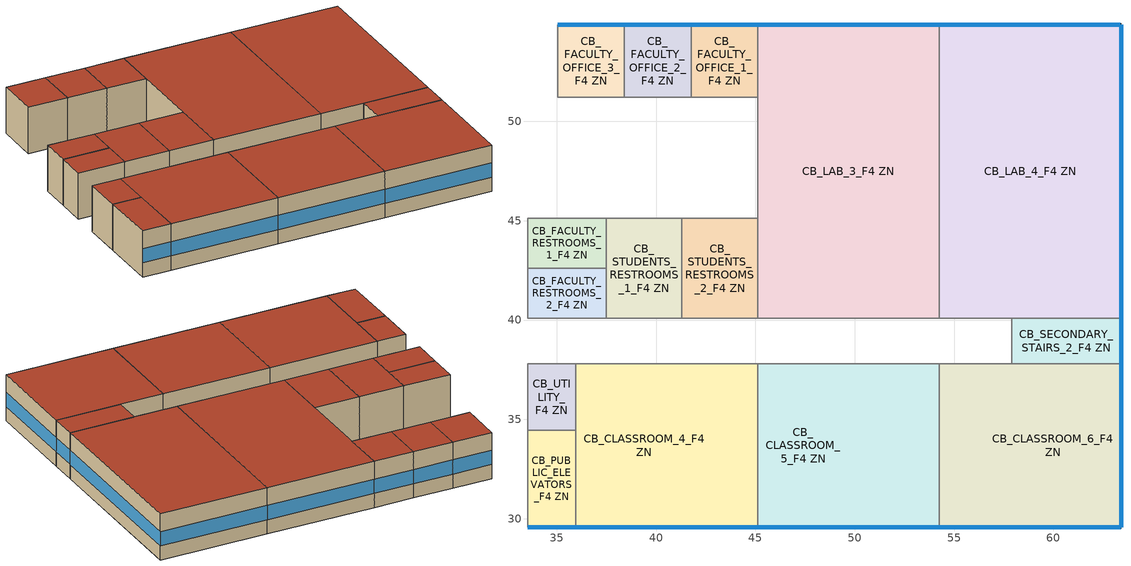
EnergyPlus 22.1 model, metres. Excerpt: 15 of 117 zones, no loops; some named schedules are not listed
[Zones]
CB_CLASSROOM_4_F4 ZN
 floor to CB_CLASSROOM_4_F3 ZN (Typical Interior Floor): 42.82,37.8 42.82,29.57 35.97,29.57 35.97,37.8 z11.89
 floor to CB_CLASSROOM_3_F3 ZN (Typical Interior Floor): 45.11,37.8 45.11,29.57 42.82,29.57 42.82,37.8 z11.89
 wall outside (Typical Insulated Steel Framed Exterior Wall R-20.41): 35.97,29.57 45.11,29.57 z11.89:15.85
 wall to CB_CORRIDOR_F4 ZN (Uninsulated Steel Stud Wall): 45.11,37.8 35.97,37.8 z11.89:15.85
 wall to CB_CLASSROOM_5_F4 ZN (Uninsulated Steel Stud Wall): 45.11,29.57 45.11,37.8 z11.89:15.85
 wall to CB_PUBLIC_ELEVATORS_F4 ZN (Uninsulated Steel Stud Wall): 35.97,34.44 35.97,29.57 z11.89:15.85
 wall to CB_UTILITY_F4 ZN (Uninsulated Steel Stud Wall): 35.97,37.8 35.97,34.44 z11.89:15.85
 window (U 0.34 SHGC 0.38 Simple Glazing): 35.98,29.57 45.09,29.57 z13.11:14.33
 roof outside (Typical IEAD Roof R-31.25): 45.11,29.57 45.11,37.8 35.97,37.8 35.97,29.57 z15.85
CB_CLASSROOM_5_F4 ZN
 floor to CB_CLASSROOM_3_F3 ZN (Typical Interior Floor): 49.68,37.8 49.68,29.57 45.11,29.57 45.11,37.8 z11.89
 floor to CB_CLASSROOM_2_F3 ZN (Typical Interior Floor): 54.25,37.8 54.25,29.57 49.68,29.57 49.68,37.8 z11.89
 wall outside (Typical Insulated Steel Framed Exterior Wall R-20.41): 45.11,29.57 54.25,29.57 z11.89:15.85
 wall to CB_CORRIDOR_F4 ZN (Uninsulated Steel Stud Wall): 54.25,37.8 45.11,37.8 z11.89:15.85
 wall to CB_CLASSROOM_6_F4 ZN (Uninsulated Steel Stud Wall): 54.25,29.57 54.25,37.8 z11.89:15.85
 window (U 0.34 SHGC 0.38 Simple Glazing): 45.12,29.57 54.25,29.57 z13.11:14.33
 roof outside (Typical IEAD Roof R-31.25): 54.25,29.57 54.25,37.8 45.11,37.8 45.11,29.57 z15.85
CB_CLASSROOM_6_F4 ZN
 floor to CB_CLASSROOM_2_F3 ZN (Typical Interior Floor): 56.54,37.8 56.54,29.57 54.25,29.57 54.25,37.8 z11.89
 floor to CB_CLASSROOM_1_F3 ZN (Typical Interior Floor): 63.4,37.8 63.4,29.57 56.54,29.57 56.54,37.8 z11.89
 wall outside (Typical Insulated Steel Framed Exterior Wall R-20.41): 54.25,29.57 63.4,29.57 63.4,37.8 z11.89:15.85
 wall to CB_CORRIDOR_F4 ZN (Uninsulated Steel Stud Wall): 57.91,37.8 54.25,37.8 z11.89:15.85
 wall to CB_SECONDARY_STAIRS_2_F4 ZN (Uninsulated Steel Stud Wall): 63.4,37.8 57.91,37.8 z11.89:15.85
 window (U 0.34 SHGC 0.38 Simple Glazing): 54.26,29.57 63.39,29.57 / 63.4,29.57 63.4,37.79 z13.11:14.33
 roof outside (Typical IEAD Roof R-31.25): 63.4,29.57 63.4,37.8 54.25,37.8 54.25,29.57 z15.85
CB_FACULTY_OFFICE_1_F4 ZN
 floor to CB_FACULTY_OFFICE_1_F3 ZN (Typical Interior Floor): 45.11,54.86 45.11,51.21 41.76,51.21 41.76,54.86 z11.89
 wall outside (Typical Insulated Steel Framed Exterior Wall R-20.41): 45.11,54.86 41.76,54.86 z11.89:15.85
 wall to CB_OFFICES_OPEN_F4 ZN (Uninsulated Steel Stud Wall): 41.76,51.21 45.11,51.21 z11.89:15.85
 wall to CB_FACULTY_OFFICE_2_F4 ZN (Uninsulated Steel Stud Wall): 41.76,54.86 41.76,51.21 z11.89:15.85
 wall to CB_LAB_3_F4 ZN (Uninsulated Steel Stud Wall): 45.11,51.21 45.11,54.86 z11.89:15.85
 window (U 0.34 SHGC 0.38 Simple Glazing): 45.09,54.86 41.76,54.86 z13.11:14.33
 roof outside (Typical IEAD Roof R-31.25): 45.11,51.21 45.11,54.86 41.76,54.86 41.76,51.21 z15.85
CB_FACULTY_OFFICE_2_F4 ZN
 floor to CB_FACULTY_OFFICE_2_F3 ZN (Typical Interior Floor): 41.76,54.86 41.76,51.21 38.4,51.21 38.4,54.86 z11.89
 wall outside (Typical Insulated Steel Framed Exterior Wall R-20.41): 41.76,54.86 38.4,54.86 z11.89:15.85
 wall to CB_OFFICES_OPEN_F4 ZN (Uninsulated Steel Stud Wall): 38.4,51.21 41.76,51.21 z11.89:15.85
 wall to CB_FACULTY_OFFICE_3_F4 ZN (Uninsulated Steel Stud Wall): 38.4,54.86 38.4,51.21 z11.89:15.85
 window (U 0.34 SHGC 0.38 Simple Glazing): 41.76,54.86 38.41,54.86 z13.11:14.33
 roof outside (Typical IEAD Roof R-31.25): 41.76,51.21 41.76,54.86 38.4,54.86 38.4,51.21 z15.85
CB_FACULTY_OFFICE_3_F4 ZN
 floor to CB_FACULTY_OFFICE_3_F3 ZN (Typical Interior Floor): 38.4,54.86 38.4,51.21 35.05,51.21 35.05,54.86 z11.89
 wall outside (Typical Insulated Steel Framed Exterior Wall R-20.41): 38.4,54.86 35.05,54.86 z11.89:15.85
 wall to CB_OFFICES_OPEN_F4 ZN (Uninsulated Steel Stud Wall): 35.05,51.21 38.4,51.21 z11.89:15.85
 wall to CB_FACULTY_OFFICE_4_F4 ZN (Uninsulated Steel Stud Wall): 35.05,54.86 35.05,51.21 z11.89:15.85
 window (U 0.34 SHGC 0.38 Simple Glazing): 38.4,54.86 35.05,54.86 z13.11:14.33
 roof outside (Typical IEAD Roof R-31.25): 38.4,51.21 38.4,54.86 35.05,54.86 35.05,51.21 z15.85
CB_FACULTY_RESTROOMS_1_F4 ZN
 floor to CB_FACULTY_RESTROOMS_2_F3 ZN (Typical Interior Floor): 37.49,45.11 37.49,42.6 33.53,42.6 33.53,45.11 z11.89
 wall to CB_STUDENTS_RESTROOMS_1_F4 ZN (Uninsulated Steel Stud Wall): 37.49,42.6 37.49,45.11 z11.89:15.85
 wall to CB_FACULTY_RESTROOMS_2_F4 ZN (Uninsulated Steel Stud Wall): 33.53,42.6 37.49,42.6 z11.89:15.85
 wall to CB_OFFICES_OPEN_F4 ZN (Uninsulated Steel Stud Wall): 37.49,45.11 33.53,45.11 33.53,42.6 z11.89:15.85
 roof outside (Typical IEAD Roof R-31.25): 37.49,42.6 37.49,45.11 33.53,45.11 33.53,42.6 z15.85
CB_FACULTY_RESTROOMS_2_F4 ZN
 floor to CB_FACULTY_RESTROOMS_1_F3 ZN (Typical Interior Floor): 37.49,42.6 37.49,40.08 33.53,40.08 33.53,42.6 z11.89
 wall to CB_OFFICES_OPEN_F4 ZN (Uninsulated Steel Stud Wall): 33.53,42.6 33.53,40.08 z11.89:15.85
 wall to CB_STUDENTS_RESTROOMS_1_F4 ZN (Uninsulated Steel Stud Wall): 37.49,40.08 37.49,42.6 z11.89:15.85
 wall to CB_CORRIDOR_F4 ZN (Uninsulated Steel Stud Wall): 33.53,40.08 37.49,40.08 z11.89:15.85
 roof outside (Typical IEAD Roof R-31.25): 37.49,40.08 37.49,42.6 33.53,42.6 33.53,40.08 z15.85
CB_LAB_3_F4 ZN
 floor to CB_STUDIO_1_F3 ZN (Typical Interior Floor): 54.25,54.86 54.25,40.08 45.11,40.08 45.11,54.86 z11.89
 wall outside (Typical Insulated Steel Framed Exterior Wall R-20.41): 54.25,54.86 45.11,54.86 z11.89:15.85
 wall to CB_LAB_4_F4 ZN (Uninsulated Steel Stud Wall): 54.25,40.08 54.25,54.86 z11.89:15.85
 wall to CB_CORRIDOR_F4 ZN (Uninsulated Steel Stud Wall): 45.11,40.08 54.25,40.08 z11.89:15.85
 wall to CB_STUDENTS_RESTROOMS_2_F4 ZN (Uninsulated Steel Stud Wall): 45.11,45.11 45.11,40.08 z11.89:15.85
 wall to CB_OFFICES_OPEN_F4 ZN (Uninsulated Steel Stud Wall): 45.11,51.21 45.11,45.11 z11.89:15.85
 window (U 0.34 SHGC 0.38 Simple Glazing): 54.24,54.86 45.12,54.86 z13.11:14.33
 roof outside (Typical IEAD Roof R-31.25): 54.25,40.08 54.25,54.86 45.11,54.86 45.11,40.08 z15.85
CB_LAB_4_F4 ZN
 floor to CB_STUDIO_1_F3 ZN (Typical Interior Floor): 63.4,54.86 63.4,40.08 54.25,40.08 54.25,54.86 z11.89
 wall outside (Typical Insulated Steel Framed Exterior Wall R-20.41): 63.4,40.08 63.4,54.86 54.25,54.86 z11.89:15.85
 wall to CB_SECONDARY_STAIRS_2_F4 ZN (Uninsulated Steel Stud Wall): 57.91,40.08 63.4,40.08 z11.89:15.85
 wall to CB_CORRIDOR_F4 ZN (Uninsulated Steel Stud Wall): 54.25,40.08 57.91,40.08 z11.89:15.85
 window (U 0.34 SHGC 0.38 Simple Glazing): 63.36,54.86 54.27,54.86 / 63.4,40.08 63.4,54.86 z13.11:14.33
 roof outside (Typical IEAD Roof R-31.25): 63.4,40.08 63.4,54.86 54.25,54.86 54.25,40.08 z15.85
CB_PUBLIC_ELEVATORS_F4 ZN
 floor to CB_PUBLIC_ELEVATORS_F3 ZN (Typical Interior Floor): 35.97,34.44 35.97,29.57 33.53,29.57 33.53,34.44 z11.89
 wall outside (Typical Insulated Steel Framed Exterior Wall R-20.41): 33.53,29.57 35.97,29.57 z11.89:15.85
 wall to CB_CORRIDOR_F4 ZN (Uninsulated Steel Stud Wall): 33.53,34.44 33.53,29.57 z11.89:15.85
 wall to CB_UTILITY_F4 ZN (Uninsulated Steel Stud Wall): 35.97,34.44 33.53,34.44 z11.89:15.85
 window (U 0.34 SHGC 0.38 Simple Glazing): 33.54,29.57 35.95,29.57 z13.11:14.33
 roof outside (Typical IEAD Roof R-31.25): 35.97,29.57 35.97,34.44 33.53,34.44 33.53,29.57 z15.85
CB_SECONDARY_STAIRS_2_F4 ZN
 floor to CB_SECONDARY_STAIRS_2_F3 ZN (Typical Interior Floor): 63.4,40.08 63.4,37.8 57.91,37.8 57.91,40.08 z11.89
 wall outside (Typical Insulated Steel Framed Exterior Wall R-20.41): 63.4,37.8 63.4,40.08 z11.89:15.85
 wall to CB_CORRIDOR_F4 ZN (Uninsulated Steel Stud Wall): 57.91,40.08 57.91,37.8 z11.89:15.85
 window (U 0.34 SHGC 0.38 Simple Glazing): 63.4,37.8 63.4,40.08 z13.11:14.33
 roof outside (Typical IEAD Roof R-31.25): 63.4,37.8 63.4,40.08 57.91,40.08 57.91,37.8 z15.85
CB_STUDENTS_RESTROOMS_1_F4 ZN
 floor to CB_STUDENTS_RESTROOMS_1_F3 ZN (Typical Interior Floor): 41.3,45.11 41.3,40.08 37.49,40.08 37.49,45.11 z11.89
 wall to CB_OFFICES_OPEN_F4 ZN (Uninsulated Steel Stud Wall): 41.3,45.11 37.49,45.11 z11.89:15.85
 wall to CB_STUDENTS_RESTROOMS_2_F4 ZN (Uninsulated Steel Stud Wall): 41.3,40.08 41.3,45.11 z11.89:15.85
 wall to CB_CORRIDOR_F4 ZN (Uninsulated Steel Stud Wall): 37.49,40.08 41.3,40.08 z11.89:15.85
 roof outside (Typical IEAD Roof R-31.25): 41.3,40.08 41.3,45.11 37.49,45.11 37.49,40.08 z15.85
CB_STUDENTS_RESTROOMS_2_F4 ZN
 floor to CB_STUDENTS_RESTROOMS_2_F3 ZN (Typical Interior Floor): 45.11,45.11 45.11,40.08 41.3,40.08 41.3,45.11 z11.89
 wall to CB_CORRIDOR_F4 ZN (Uninsulated Steel Stud Wall): 41.3,40.08 45.11,40.08 z11.89:15.85
 wall to CB_OFFICES_OPEN_F4 ZN (Uninsulated Steel Stud Wall): 45.11,45.11 41.3,45.11 z11.89:15.85
 roof outside (Typical IEAD Roof R-31.25): 45.11,40.08 45.11,45.11 41.3,45.11 41.3,40.08 z15.85
CB_UTILITY_F4 ZN
 floor to CB_UTILITY_F3 ZN (Typical Interior Floor): 35.97,37.8 35.97,34.44 33.53,34.44 33.53,37.8 z11.89
 wall to CB_CORRIDOR_F4 ZN (Uninsulated Steel Stud Wall): 35.97,37.8 33.53,37.8 33.53,34.44 z11.89:15.85
 roof outside (Typical IEAD Roof R-31.25): 35.97,34.44 35.97,37.8 33.53,37.8 33.53,34.44 z15.85
[Building]
-College-ASHRAE 169-2013-6A created: 2026-04-15 07:32:37 -0400: Loads Convergence Tolerance Value {W}=0.04; Temperature Convergence Tolerance Value {deltaC}=0.2; Solar Distribution=FullInteriorAndExterior; Maximum Number of Warmup Days=25; Minimum Number of Warmup Days=6
[Site:Location]
Rochester International Arpt_MN_USA: Latitude {deg}=43.9; Longitude {deg}=-92.5; Time Zone {hr}=-6; Elevation {m}=398
[Site:GroundTemperature:Deep]
5.5, 1.7, -0.6, -1.3, 0.1, 3.2, 7.1, 10.9, 13.4, 14, 12.6, 9.5
[Site:GroundTemperature:FCfactorMethod]
January Ground Temperature {C}=7.4; February Ground Temperature {C}=-0; March Ground Temperature {C}=-7.6; April Ground Temperature {C}=-12.6; May Ground Temperature {C}=-7.7; June Ground Temperature {C}=0.3; July Ground Temperature {C}=7; August Ground Temperature {C}=14.2; September Ground Temperature {C}=19.2; October Ground Temperature {C}=20.9; November Ground Temperature {C}=20; December Ground Temperature {C}=15.4
[Site:GroundTemperature:Shallow]
-2.2, -7.4, -8.8, -7.6, -0.6, 7.3, 14.6, 20, 21.5, 19, 13, 5.4
[Site:WaterMainsTemperature]
Calculation Method=Correlation; Annual Average Outdoor Air Temperature {C}=6.375; Maximum Difference In Monthly Average Outdoor Air Temperatures {deltaC}=33.5
[SizingPeriod:DesignDay] Day of Month=21; Dry-Bulb Temperature Range Modifier Type=DefaultMultipliers; Humidity Condition Type=Wetbulb; Barometric Pressure {Pa}=96634; Rain Indicator=No; Snow Indicator=No; Daylight Saving Time Indicator=No; Begin Environment Reset Mode=FullResetAtBeginEnvironment
Name | Month | Day Type | Maximum Dry-Bulb Temperature {C} | Daily Dry-Bulb Temperature Range {deltaC} | Wetbulb or DewPoint at Maximum Dry-Bulb {C} | Wind Speed {m/s} | Wind Direction {deg} | Solar Model Indicator | ASHRAE Clear Sky Optical Depth for Beam Irradiance (taub) | ASHRAE Clear Sky Optical Depth for Diffuse Irradiance (taud) | Sky Clearness
Rochester International Arpt Ann Clg .4% Condns DB=>MWB | 7 | SummerDesignDay | 31.2 | 10.6 | 23.1 | 6.7 | 200 | ASHRAETau | 0.404 | 2.226
Rochester International Arpt Ann Clg .4% Condns WB=>MDB | 7 | SummerDesignDay | 29.2 | 10.6 | 24.9 | 6.7 | 200 | ASHRAETau | 0.404 | 2.226
Rochester International Arpt Ann Htg 99.6% Condns DB | 1 | WinterDesignDay | -26.2 | 0 | -26.2 | 5.7 | 310 | ASHRAEClearSky |  |  | 0
[Material] Thermal Absorptance=0.9; Solar Absorptance=0.7; Visible Absorptance=0.7
Name | Roughness | Thickness {m} | Conductivity {W/m-K} | Density {kg/m3} | Specific Heat {J/kg-K}
100mm Normalweight concrete floor | MediumSmooth | 0.1016 | 2.31 | 2322 | 832
25mm Stucco | Smooth | 0.0254 | 0.72 | 1856 | 840
5/8 in. Gypsum Board | MediumSmooth | 0.0159 | 0.16 | 800 | 1090
Metal Roof Surface | Smooth | 0.0008 | 45.28 | 7824 | 500
Roof Membrane | VeryRough | 0.0095 | 0.16 | 1121.29 | 1460
Std Wood 6inch | MediumSmooth | 0.15 | 0.12 | 540 | 1210
[Material:NoMass] Thermal Absorptance=0.9
Name | Roughness | Thermal Resistance {m2-K/W} | Solar Absorptance | Visible Absorptance
CP02 CARPET PAD | VeryRough | 0.21648 | 0.7 | 0.8
Metal Framed Wall - 24inOC - 2x4 - R0 ins. | Smooth | 0.115881 | 0 | 0
Typical Insulation R-18.23 | Smooth | 3.21036 | 0.7 | 0.7
Typical Insulation R-30.13 | Smooth | 5.30668 | 0.7 | 0.7
[WindowMaterial:SimpleGlazingSystem]
U 0.34 SHGC 0.38 Simple Glazing: U-Factor {W/m2-K}=1.93061; Solar Heat Gain Coefficient=0.38; Visible Transmittance=0.81
[Construction]
InteriorFurnishings: Std Wood 6inch
Typical IEAD Roof R-31.25: Roof Membrane, Typical Insulation R-30.13, Metal Roof Surface
Typical Insulated Steel Framed Exterior Wall R-20.41: 25mm Stucco, 5/8 in. Gypsum Board, Typical Insulation R-18.23, 5/8 in. Gypsum Board
Typical Interior Floor: 100mm Normalweight concrete floor, CP02 CARPET PAD
U 0.34 SHGC 0.38 Simple Glazing: U 0.34 SHGC 0.38 Simple Glazing
Uninsulated Steel Stud Wall: Metal Framed Wall - 24inOC - 2x4 - R0 ins.
[Zone] Multiplier=1; Part of Total Floor Area=Yes
CB_CLASSROOM_4_F4 ZN; CB_CLASSROOM_5_F4 ZN; CB_CLASSROOM_6_F4 ZN; CB_FACULTY_OFFICE_1_F4 ZN; CB_FACULTY_OFFICE_2_F4 ZN; CB_FACULTY_OFFICE_3_F4 ZN; CB_FACULTY_RESTROOMS_1_F4 ZN; CB_FACULTY_RESTROOMS_2_F4 ZN; CB_LAB_3_F4 ZN; CB_LAB_4_F4 ZN; CB_PUBLIC_ELEVATORS_F4 ZN; CB_SECONDARY_STAIRS_2_F4 ZN; CB_STUDENTS_RESTROOMS_1_F4 ZN; CB_STUDENTS_RESTROOMS_2_F4 ZN; CB_UTILITY_F4 ZN
[Space]
Name | Zone | Space Type
CB_CLASSROOM_4_F4 | CB_CLASSROOM_4_F4 ZN | College - Classroom
CB_CLASSROOM_5_F4 | CB_CLASSROOM_5_F4 ZN | College - Classroom
CB_CLASSROOM_6_F4 | CB_CLASSROOM_6_F4 ZN | College - Classroom
CB_FACULTY_OFFICE_1_F4 | CB_FACULTY_OFFICE_1_F4 ZN | College - Office
CB_FACULTY_OFFICE_2_F4 | CB_FACULTY_OFFICE_2_F4 ZN | College - Office
CB_FACULTY_OFFICE_3_F4 | CB_FACULTY_OFFICE_3_F4 ZN | College - Office
CB_FACULTY_RESTROOMS_1_F4 | CB_FACULTY_RESTROOMS_1_F4 ZN | College - Restroom
CB_FACULTY_RESTROOMS_2_F4 | CB_FACULTY_RESTROOMS_2_F4 ZN | College - Restroom
CB_LAB_3_F4 | CB_LAB_3_F4 ZN | College - Laboratory
CB_LAB_4_F4 | CB_LAB_4_F4 ZN | College - Laboratory
CB_PUBLIC_ELEVATORS_F4 | CB_PUBLIC_ELEVATORS_F4 ZN | College - Elevator Shaft
CB_SECONDARY_STAIRS_2_F4 | CB_SECONDARY_STAIRS_2_F4 ZN | College - Stairs
CB_STUDENTS_RESTROOMS_1_F4 | CB_STUDENTS_RESTROOMS_1_F4 ZN | College - Restroom
CB_STUDENTS_RESTROOMS_2_F4 | CB_STUDENTS_RESTROOMS_2_F4 ZN | College - Restroom
CB_UTILITY_F4 | CB_UTILITY_F4 ZN | College - Utility
[SpaceList]
College - Classroom: CB_CLASSROOM_5_F2, CB_CLASSROOM_1_F2, CB_CLASSROOM_7_F3, CB_CLASSROOM_1_F4, CB_CLASSROOM_2_F4, CB_LECTURE_ROOM_2_F1, CB_CLASSROOM_3_F4, CB_CLASSROOM_4_F4, CB_CLASSROOM_5_F4, CB_CLASSROOM_6_F4, CB_CLASSROOM_4_F3, CB_CLASSROOM_6_F2, CB_CLASSROOM_4_F2, CB_CLASSROOM_3_F2, CB_CLASSROOM_2_F2, CB_CLASSROOM_6_F3, CB_CLASSROOM_8_F3, CB_CLASSROOM_3_F3, CB_CLASSROOM_7_F2, CB_CLASSROOM_8_F2, CB_CLASSROOM_1_F3, CB_CLASSROOM_2_F3, CB_CLASSROOM_5_F3
College - Office: CB_OFFICES_ENCLOSED_7_F1, CB_OFFICES_ENCLOSED_6_F1, CB_OFFICES_ENCLOSED_3_F1, CB_OFFICES_ENCLOSED_2_F1, CB_OFFICES_ENCLOSED_4_F1, CB_OFFICES_OPEN_F1, CB_OFFICES_OPEN_F4, CB_FACULTY_OFFICE_1_F3, CB_FACULTY_OFFICE_8_F2, CB_FACULTY_OFFICE_7_F4, CB_FACULTY_OFFICE_5_F4, CB_FACULTY_OFFICE_4_F4, CB_FACULTY_OFFICE_3_F4, CB_FACULTY_OFFICE_1_F4, CB_FACULTY_OFFICE_6_F3, CB_OFFICES_ENCLOSED_8_F1, CB_FACULTY_OFFICE_7_F2, CB_OFFICES_OPEN_F2, CB_FACULTY_OFFICE_5_F2, CB_OFFICES_OPEN_F3, CB_FACULTY_OFFICE_3_F2, CB_FACULTY_OFFICE_8_F4, CB_FACULTY_OFFICE_6_F2, CB_OFFICES_ENCLOSED_1_F1, CB_FACULTY_OFFICE_7_F3, CB_FACULTY_OFFICE_5_F3, CB_FACULTY_OFFICE_3_F3, CB_FACULTY_OFFICE_2_F2, CB_FACULTY_OFFICE_6_F4, CB_FACULTY_OFFICE_2_F4, CB_FACULTY_OFFICE_4_F3, CB_FACULTY_OFFICE_1_F2, CB_FACULTY_OFFICE_2_F3, CB_FACULTY_OFFICE_8_F3, CB_FACULTY_OFFICE_4_F2, CB_OFFICES_ENCLOSED_5_F1
College - Restroom: CB_STAFF_RESTROOMS_2_F1, CB_STUDENTS_RESTROOMS_2_F1, CB_STAFF_RESTROOMS_1_F1, CB_STUDENTS_RESTROOMS_1_F4, CB_STUDENTS_RESTROOMS_2_F4, CB_FACULTY_RESTROOMS_1_F4, CB_FACULTY_RESTROOMS_2_F4, CB_FACULTY_RESTROOMS_2_F2, CB_STUDENTS_RESTROOMS_1_F2, CB_STUDENTS_RESTROOMS_2_F2, CB_STUDENTS_RESTROOMS_2_F3, CB_STUDENTS_RESTROOMS_1_F1, CB_FACULTY_RESTROOMS_1_F2, CB_FACULTY_RESTROOMS_1_F3, CB_FACULTY_RESTROOMS_2_F3, CB_STUDENTS_RESTROOMS_1_F3
College - Laboratory: CB_LAB_1_F4, CB_LAB_3_F4, CB_LAB_2_F4, CB_LAB_4_F4
College - Stairs: CB_SECONDARY_STAIRS_2_F1, CB_SECONDARY_STAIRS_1_F4, CB_SECONDARY_STAIRS_2_F4, CB_MAIN_STAIRS_F3, CB_SECONDARY_STAIRS_1_F1, CB_SECONDARY_STAIRS_2_F3, CB_SECONDARY_STAIRS_2_F2, CB_SECONDARY_STAIRS_1_F2, CB_MAIN_STAIRS_F1, CB_SECONDARY_STAIRS_1_F3, CB_MAIN_STAIRS_F4, CB_MAIN_STAIRS_F2
College - Elevator Shaft: CB_PUBLIC_ELEVATORS_F2, CB_PUBLIC_ELEVATORS_F1, CB_PUBLIC_ELEVATORS_F4, CB_PUBLIC_ELEVATORS_F3
College - Utility: CB_UTILITY_F4, CB_UTILITY_F2, CB_UTILITY_F3, CB_UTILITY_F1
[Lights] Schedule=College BLDG_LIGHT_SCH; Design Level Calculation Method=Watts/Area; Fraction Replaceable=0
Name | Zone or ZoneList or Space or SpaceList | Watts per Floor Area {W/m2}
College - Classroom Lights | College - Classroom | 7.64238
College - Office Lights | College - Office | 7.96529
College - Restroom Lights | College - Restroom | 6.78126
College - Laboratory Lights | College - Laboratory | 14.316
College - Stairs Lights | College - Stairs | 5.27432
College - Utility Lights | College - Utility | 4.62848
[People] Number of People Calculation Method=People/Area; Fraction Radiant=0.3; Activity Level Schedule=College ACTIVITY_SCH; Work Efficiency Schedule=Work Efficiency Schedule; Clothing Insulation Schedule=Clothing Schedule; Air Velocity Schedule=Air Velocity Schedule
Name | Zone or ZoneList or Space or SpaceList | Number of People Schedule | People per Floor Area {person/m2}
College - Classroom People | College - Classroom | College BLDG_Class_OCC_SCH | 0.699654
College - Office People | College - Office | College BLDG_OCC_SCH_Offices | 0.0538196
College - Laboratory People | College - Laboratory | College BLDG_Lab_OCC_SCH | 0.269098
[ElectricEquipment] Schedule=College BLDG_EQUIP_SCH_Base; Design Level Calculation Method=Watts/Area; Fraction Latent=0; Fraction Radiant=0.5; Fraction Lost=0
Name | Zone or ZoneList or Space or SpaceList | Watts per Floor Area {W/m2}
College - Classroom Elec Equip | College - Classroom | 9.99967
College - Office Elec Equip | College - Office | 10.7639
College - Restroom Elec Equip | College - Restroom | 3.98265
College - Laboratory Elec Equip | College - Laboratory | 43.0556
College - Utility Elec Equip | College - Utility | 3.98265
[InternalMass] Construction=InteriorFurnishings
Name | Zone or ZoneList | Space or SpaceList | Surface Area {m2}
CB_CLASSROOM_4_F4 Mass | CB_CLASSROOM_4_F4 ZN | CB_CLASSROOM_4_F4 | 150.503
CB_CLASSROOM_5_F4 Mass | CB_CLASSROOM_5_F4 ZN | CB_CLASSROOM_5_F4 | 150.503
CB_CLASSROOM_6_F4 Mass | CB_CLASSROOM_6_F4 ZN | CB_CLASSROOM_6_F4 | 150.503
CB_FACULTY_OFFICE_1_F4 Mass | CB_FACULTY_OFFICE_1_F4 ZN | CB_FACULTY_OFFICE_1_F4 | 24.5264
CB_FACULTY_OFFICE_2_F4 Mass | CB_FACULTY_OFFICE_2_F4 ZN | CB_FACULTY_OFFICE_2_F4 | 24.5264
CB_FACULTY_OFFICE_3_F4 Mass | CB_FACULTY_OFFICE_3_F4 ZN | CB_FACULTY_OFFICE_3_F4 | 24.5264
CB_FACULTY_RESTROOMS_1_F4 Mass | CB_FACULTY_RESTROOMS_1_F4 ZN | CB_FACULTY_RESTROOMS_1_F4 | 19.9277
CB_FACULTY_RESTROOMS_2_F4 Mass | CB_FACULTY_RESTROOMS_2_F4 ZN | CB_FACULTY_RESTROOMS_2_F4 | 19.9277
CB_LAB_3_F4 Mass | CB_LAB_3_F4 ZN | CB_LAB_3_F4 | 270.348
CB_LAB_4_F4 Mass | CB_LAB_4_F4 ZN | CB_LAB_4_F4 | 270.348
CB_SECONDARY_STAIRS_2_F4 Mass | CB_SECONDARY_STAIRS_2_F4 ZN | CB_SECONDARY_STAIRS_2_F4 | 25.0838
CB_STUDENTS_RESTROOMS_1_F4 Mass | CB_STUDENTS_RESTROOMS_1_F4 ZN | CB_STUDENTS_RESTROOMS_1_F4 | 38.3225
CB_STUDENTS_RESTROOMS_2_F4 Mass | CB_STUDENTS_RESTROOMS_2_F4 ZN | CB_STUDENTS_RESTROOMS_2_F4 | 38.3225
CB_UTILITY_F4 Mass | CB_UTILITY_F4 ZN | CB_UTILITY_F4 | 16.3509
[ZoneInfiltration:DesignFlowRate] Design Flow Rate Calculation Method=Flow/ExteriorArea; Flow Rate per Exterior Surface Area {m3/s-m2}=0.000570329; Velocity Term Coefficient=0
Name | Zone or ZoneList or Space or SpaceList | Schedule | Constant Term Coefficient | Temperature Term Coefficient | Velocity Squared Term Coefficient
CB_CLASSROOM_4_F4 HVAC Off Infiltration | CB_CLASSROOM_4_F4 ZN | Infiltration HVAC Off Schedule | 0 | 0.0125 | 0.0779
CB_CLASSROOM_4_F4 HVAC On Infiltration | CB_CLASSROOM_4_F4 ZN | Infiltration HVAC On Schedule | 0.0798 | 0.0061 | 0.059
CB_CLASSROOM_5_F4 HVAC Off Infiltration | CB_CLASSROOM_5_F4 ZN | Infiltration HVAC Off Schedule | 0 | 0.0125 | 0.0779
CB_CLASSROOM_5_F4 HVAC On Infiltration | CB_CLASSROOM_5_F4 ZN | Infiltration HVAC On Schedule | 0.0798 | 0.0061 | 0.059
CB_CLASSROOM_6_F4 HVAC Off Infiltration | CB_CLASSROOM_6_F4 ZN | Infiltration HVAC Off Schedule | 0 | 0.0125 | 0.0779
CB_CLASSROOM_6_F4 HVAC On Infiltration | CB_CLASSROOM_6_F4 ZN | Infiltration HVAC On Schedule | 0.0798 | 0.0061 | 0.059
CB_FACULTY_OFFICE_1_F4 HVAC Off Infiltration | CB_FACULTY_OFFICE_1_F4 ZN | Infiltration HVAC Off Schedule | 0 | 0.0125 | 0.0779
CB_FACULTY_OFFICE_1_F4 HVAC On Infiltration | CB_FACULTY_OFFICE_1_F4 ZN | Infiltration HVAC On Schedule | 0.0798 | 0.0061 | 0.059
CB_FACULTY_OFFICE_2_F4 HVAC Off Infiltration | CB_FACULTY_OFFICE_2_F4 ZN | Infiltration HVAC Off Schedule | 0 | 0.0125 | 0.0779
CB_FACULTY_OFFICE_2_F4 HVAC On Infiltration | CB_FACULTY_OFFICE_2_F4 ZN | Infiltration HVAC On Schedule | 0.0798 | 0.0061 | 0.059
CB_FACULTY_OFFICE_3_F4 HVAC Off Infiltration | CB_FACULTY_OFFICE_3_F4 ZN | Infiltration HVAC Off Schedule | 0 | 0.0125 | 0.0779
CB_FACULTY_OFFICE_3_F4 HVAC On Infiltration | CB_FACULTY_OFFICE_3_F4 ZN | Infiltration HVAC On Schedule | 0.0798 | 0.0061 | 0.059
CB_FACULTY_RESTROOMS_1_F4 HVAC Off Infiltration | CB_FACULTY_RESTROOMS_1_F4 ZN | Infiltration HVAC Off Schedule | 0 | 0.0125 | 0.0779
CB_FACULTY_RESTROOMS_1_F4 HVAC On Infiltration | CB_FACULTY_RESTROOMS_1_F4 ZN | Infiltration HVAC On Schedule | 0.0798 | 0.0061 | 0.059
CB_FACULTY_RESTROOMS_2_F4 HVAC Off Infiltration | CB_FACULTY_RESTROOMS_2_F4 ZN | Infiltration HVAC Off Schedule | 0 | 0.0125 | 0.0779
CB_FACULTY_RESTROOMS_2_F4 HVAC On Infiltration | CB_FACULTY_RESTROOMS_2_F4 ZN | Infiltration HVAC On Schedule | 0.0798 | 0.0061 | 0.059
CB_LAB_3_F4 HVAC Off Infiltration | CB_LAB_3_F4 ZN | Infiltration HVAC Off Schedule | 0 | 0.0125 | 0.0779
CB_LAB_3_F4 HVAC On Infiltration | CB_LAB_3_F4 ZN | Infiltration HVAC On Schedule | 0.0798 | 0.0061 | 0.059
CB_LAB_4_F4 HVAC Off Infiltration | CB_LAB_4_F4 ZN | Infiltration HVAC Off Schedule | 0 | 0.0125 | 0.0779
CB_LAB_4_F4 HVAC On Infiltration | CB_LAB_4_F4 ZN | Infiltration HVAC On Schedule | 0.0798 | 0.0061 | 0.059
CB_PUBLIC_ELEVATORS_F4 HVAC Off Infiltration | CB_PUBLIC_ELEVATORS_F4 ZN | Infiltration HVAC Off Schedule | 0 | 0.0125 | 0.0779
CB_PUBLIC_ELEVATORS_F4 HVAC On Infiltration | CB_PUBLIC_ELEVATORS_F4 ZN | Infiltration HVAC On Schedule | 0.0798 | 0.0061 | 0.059
CB_SECONDARY_STAIRS_2_F4 HVAC Off Infiltration | CB_SECONDARY_STAIRS_2_F4 ZN | Infiltration HVAC Off Schedule | 0 | 0.0125 | 0.0779
CB_SECONDARY_STAIRS_2_F4 HVAC On Infiltration | CB_SECONDARY_STAIRS_2_F4 ZN | Infiltration HVAC On Schedule | 0.0798 | 0.0061 | 0.059
CB_STUDENTS_RESTROOMS_1_F4 HVAC Off Infiltration | CB_STUDENTS_RESTROOMS_1_F4 ZN | Infiltration HVAC Off Schedule | 0 | 0.0125 | 0.0779
CB_STUDENTS_RESTROOMS_1_F4 HVAC On Infiltration | CB_STUDENTS_RESTROOMS_1_F4 ZN | Infiltration HVAC On Schedule | 0.0798 | 0.0061 | 0.059
CB_STUDENTS_RESTROOMS_2_F4 HVAC Off Infiltration | CB_STUDENTS_RESTROOMS_2_F4 ZN | Infiltration HVAC Off Schedule | 0 | 0.0125 | 0.0779
CB_STUDENTS_RESTROOMS_2_F4 HVAC On Infiltration | CB_STUDENTS_RESTROOMS_2_F4 ZN | Infiltration HVAC On Schedule | 0.0798 | 0.0061 | 0.059
CB_UTILITY_F4 HVAC Off Infiltration | CB_UTILITY_F4 ZN | Infiltration HVAC Off Schedule | 0 | 0.0125 | 0.0779
CB_UTILITY_F4 HVAC On Infiltration | CB_UTILITY_F4 ZN | Infiltration HVAC On Schedule | 0.0798 | 0.0061 | 0.059
[Daylighting:Controls] Lighting Control Type=Continuous; Minimum Input Power Fraction for Continuous or ContinuousOff Dimming Control=0.2; Minimum Light Output Fraction for Continuous or ContinuousOff Dimming Control=0.2; Number of Stepped Control Steps=1; Probability Lighting will be Reset When Needed in Manual Stepped Control=1; Glare Calculation Azimuth Angle of View Direction Clockwise from Zone y-Axis {deg}=-0; Maximum Allowable Discomfort Glare Index=22; Illuminance Setpoint at Reference Point 1 {lux}=375; Illuminance Setpoint at Reference Point 2 {lux}=375
Name | Zone or Space | Glare Calculation Daylighting Reference Point | Daylighting Reference Point Name 1 | Fraction of Lights Controlled by Reference Point 1 | Daylighting Reference Point Name 2 | Fraction of Lights Controlled by Reference Point 2
CB_CLASSROOM_4_F4 ZN DaylightingControls | CB_CLASSROOM_4_F4 ZN | CB_CLASSROOM_4_F4 Daylt Sensor 1 | CB_CLASSROOM_4_F4 Daylt Sensor 1 | 0.296 | CB_CLASSROOM_4_F4 Daylt Sensor 2 | 0.296
CB_CLASSROOM_5_F4 ZN DaylightingControls | CB_CLASSROOM_5_F4 ZN | CB_CLASSROOM_5_F4 Daylt Sensor 1 | CB_CLASSROOM_5_F4 Daylt Sensor 1 | 0.296 | CB_CLASSROOM_5_F4 Daylt Sensor 2 | 0.296
CB_CLASSROOM_6_F4 ZN DaylightingControls | CB_CLASSROOM_6_F4 ZN | CB_CLASSROOM_6_F4 Daylt Sensor 1 | CB_CLASSROOM_6_F4 Daylt Sensor 1 | 0.484 | CB_CLASSROOM_6_F4 Daylt Sensor 2 | 0.326
CB_LAB_3_F4 ZN DaylightingControls | CB_LAB_3_F4 ZN | CB_LAB_3_F4 Daylt Sensor 1 | CB_LAB_3_F4 Daylt Sensor 1 | 0.165 | CB_LAB_3_F4 Daylt Sensor 2 | 0.165
CB_LAB_4_F4 ZN DaylightingControls | CB_LAB_4_F4 ZN | CB_LAB_4_F4 Daylt Sensor 1 | CB_LAB_4_F4 Daylt Sensor 1 | 0.388 | CB_LAB_4_F4 Daylt Sensor 2 | 0.3
[Exterior:Lights] Schedule=College EXTERIOR_LIGHT_SCH; Control Option=AstronomicalClock
Name | Design Level {W}
NonDimming Exterior Lights Def | 441.8
Occ Sensing Exterior Lights Def | 8552
[Schedule:Week:Daily]
College BLDG_LIGHT_SCH Week Rule - Jan1-Jun24: College BLDG_LIGHT_SCH Default|Wknd|Hol Day, College BLDG_LIGHT_SCH Wkdy Day, College BLDG_LIGHT_SCH Wkdy Day, College BLDG_LIGHT_SCH Wkdy Day, College BLDG_LIGHT_SCH Wkdy Day, College BLDG_LIGHT_SCH Wkdy Day, College BLDG_LIGHT_SCH Default|Wknd|Hol Day, College BLDG_LIGHT_SCH Default, College BLDG_LIGHT_SCH Summer Design Day, College BLDG_LIGHT_SCH Winter Design Day, College BLDG_LIGHT_SCH Default, College BLDG_LIGHT_SCH Default
College BLDG_LIGHT_SCH Week Rule - Jun25-Jul1: College BLDG_LIGHT_SCH Default|Wknd|Hol Day, College BLDG_LIGHT_SCH Wkdy Day, College BLDG_LIGHT_SCH Wkdy Day, College BLDG_LIGHT_SCH Wkdy Day, College BLDG_LIGHT_SCH Wkdy Day, College BLDG_LIGHT_SCH Wkdy Day, College BLDG_LIGHT_SCH Default|Wknd|Hol Day 1, College BLDG_LIGHT_SCH Default, College BLDG_LIGHT_SCH Summer Design Day, College BLDG_LIGHT_SCH Winter Design Day, College BLDG_LIGHT_SCH Default, College BLDG_LIGHT_SCH Default
College BLDG_LIGHT_SCH Week Rule - Jul2-Aug26: College BLDG_LIGHT_SCH Default|Wknd|Hol Day 1, College BLDG_LIGHT_SCH Wkdy Day 1, College BLDG_LIGHT_SCH Wkdy Day 1, College BLDG_LIGHT_SCH Wkdy Day 1, College BLDG_LIGHT_SCH Wkdy Day 1, College BLDG_LIGHT_SCH Wkdy Day 1, College BLDG_LIGHT_SCH Default|Wknd|Hol Day 1, College BLDG_LIGHT_SCH Default, College BLDG_LIGHT_SCH Summer Design Day, College BLDG_LIGHT_SCH Winter Design Day, College BLDG_LIGHT_SCH Default, College BLDG_LIGHT_SCH Default
College BLDG_LIGHT_SCH Week Rule - Aug27-Sep2: College BLDG_LIGHT_SCH Default|Wknd|Hol Day 1, College BLDG_LIGHT_SCH Wkdy Day 1, College BLDG_LIGHT_SCH Wkdy Day 1, College BLDG_LIGHT_SCH Wkdy Day 1, College BLDG_LIGHT_SCH Wkdy Day 1, College BLDG_LIGHT_SCH Wkdy Day 2, College BLDG_LIGHT_SCH Default|Wknd|Hol Day 2, College BLDG_LIGHT_SCH Default, College BLDG_LIGHT_SCH Summer Design Day, College BLDG_LIGHT_SCH Winter Design Day, College BLDG_LIGHT_SCH Default, College BLDG_LIGHT_SCH Default
College BLDG_LIGHT_SCH Week Rule - Sep3-Dec31: College BLDG_LIGHT_SCH Default|Wknd|Hol Day 2, College BLDG_LIGHT_SCH Wkdy Day 2, College BLDG_LIGHT_SCH Wkdy Day 2, College BLDG_LIGHT_SCH Wkdy Day 2, College BLDG_LIGHT_SCH Wkdy Day 2, College BLDG_LIGHT_SCH Wkdy Day 2, College BLDG_LIGHT_SCH Default|Wknd|Hol Day 2, College BLDG_LIGHT_SCH Default, College BLDG_LIGHT_SCH Summer Design Day, College BLDG_LIGHT_SCH Winter Design Day, College BLDG_LIGHT_SCH Default, College BLDG_LIGHT_SCH Default
College ACTIVITY_SCH Week Rule - Jan1-Dec31: College ACTIVITY_SCH Default, College ACTIVITY_SCH Default, College ACTIVITY_SCH Default, College ACTIVITY_SCH Default, College ACTIVITY_SCH Default, College ACTIVITY_SCH Default, College ACTIVITY_SCH Default, College ACTIVITY_SCH Default, College ACTIVITY_SCH Summer Design Day, College ACTIVITY_SCH Winter Design Day, College ACTIVITY_SCH Default, College ACTIVITY_SCH Default
Work Efficiency Schedule Week Rule - Jan1-Dec31: Work Efficiency Schedule Default, Work Efficiency Schedule Default, Work Efficiency Schedule Default, Work Efficiency Schedule Default, Work Efficiency Schedule Default, Work Efficiency Schedule Default, Work Efficiency Schedule Default, Work Efficiency Schedule Default, Work Efficiency Schedule Default, Work Efficiency Schedule Default, Work Efficiency Schedule Default, Work Efficiency Schedule Default
Clothing Schedule Week Rule - Jan1-Dec31: Clothing Schedule Default Winter Clothes, Clothing Schedule Default Winter Clothes, Clothing Schedule Default Winter Clothes, Clothing Schedule Default Winter Clothes, Clothing Schedule Default Winter Clothes, Clothing Schedule Default Winter Clothes, Clothing Schedule Default Winter Clothes, Clothing Schedule Default Winter Clothes, Clothing Schedule Default Winter Clothes, Clothing Schedule Default Winter Clothes, Clothing Schedule Default Winter Clothes, Clothing Schedule Default Winter Clothes
Air Velocity Schedule Week Rule - Jan1-Dec31: Air Velocity Schedule Default, Air Velocity Schedule Default, Air Velocity Schedule Default, Air Velocity Schedule Default, Air Velocity Schedule Default, Air Velocity Schedule Default, Air Velocity Schedule Default, Air Velocity Schedule Default, Air Velocity Schedule Default, Air Velocity Schedule Default, Air Velocity Schedule Default, Air Velocity Schedule Default
College BLDG_EQUIP_SCH_Base Week Rule - Jan1-Jun24: College BLDG_EQUIP_SCH_Base Default|WntrDsn|Wknd|Hol Day, College BLDG_EQUIP_SCH_Base Wkdy|SmrDsn Day, College BLDG_EQUIP_SCH_Base Wkdy|SmrDsn Day, College BLDG_EQUIP_SCH_Base Wkdy|SmrDsn Day, College BLDG_EQUIP_SCH_Base Wkdy|SmrDsn Day, College BLDG_EQUIP_SCH_Base Wkdy|SmrDsn Day, College BLDG_EQUIP_SCH_Base Default|WntrDsn|Wknd|Hol Day, College BLDG_EQUIP_SCH_Base Default, College BLDG_EQUIP_SCH_Base Summer Design Day, College BLDG_EQUIP_SCH_Base Winter Design Day, College BLDG_EQUIP_SCH_Base Default, College BLDG_EQUIP_SCH_Base Default
College BLDG_EQUIP_SCH_Base Week Rule - Jun25-Jul1: College BLDG_EQUIP_SCH_Base Default|WntrDsn|Wknd|Hol Day, College BLDG_EQUIP_SCH_Base Wkdy|SmrDsn Day, College BLDG_EQUIP_SCH_Base Wkdy|SmrDsn Day, College BLDG_EQUIP_SCH_Base Wkdy|SmrDsn Day, College BLDG_EQUIP_SCH_Base Wkdy|SmrDsn Day, College BLDG_EQUIP_SCH_Base Wkdy|SmrDsn Day, College BLDG_EQUIP_SCH_Base Default|WntrDsn|Wknd|Hol Day 1, College BLDG_EQUIP_SCH_Base Default, College BLDG_EQUIP_SCH_Base Summer Design Day, College BLDG_EQUIP_SCH_Base Winter Design Day, College BLDG_EQUIP_SCH_Base Default, College BLDG_EQUIP_SCH_Base Default
College BLDG_EQUIP_SCH_Base Week Rule - Jul2-Aug26: College BLDG_EQUIP_SCH_Base Default|WntrDsn|Wknd|Hol Day 1, College BLDG_EQUIP_SCH_Base Wkdy|SmrDsn Day 1, College BLDG_EQUIP_SCH_Base Wkdy|SmrDsn Day 1, College BLDG_EQUIP_SCH_Base Wkdy|SmrDsn Day 1, College BLDG_EQUIP_SCH_Base Wkdy|SmrDsn Day 1, College BLDG_EQUIP_SCH_Base Wkdy|SmrDsn Day 1, College BLDG_EQUIP_SCH_Base Default|WntrDsn|Wknd|Hol Day 1, College BLDG_EQUIP_SCH_Base Default, College BLDG_EQUIP_SCH_Base Summer Design Day, College BLDG_EQUIP_SCH_Base Winter Design Day, College BLDG_EQUIP_SCH_Base Default, College BLDG_EQUIP_SCH_Base Default
College BLDG_EQUIP_SCH_Base Week Rule - Aug27-Sep2: College BLDG_EQUIP_SCH_Base Default|WntrDsn|Wknd|Hol Day 1, College BLDG_EQUIP_SCH_Base Wkdy|SmrDsn Day 1, College BLDG_EQUIP_SCH_Base Wkdy|SmrDsn Day 1, College BLDG_EQUIP_SCH_Base Wkdy|SmrDsn Day 1, College BLDG_EQUIP_SCH_Base Wkdy|SmrDsn Day 1, College BLDG_EQUIP_SCH_Base Wkdy|SmrDsn Day 2, College BLDG_EQUIP_SCH_Base Default|WntrDsn|Wknd|Hol Day 2, College BLDG_EQUIP_SCH_Base Default, College BLDG_EQUIP_SCH_Base Summer Design Day, College BLDG_EQUIP_SCH_Base Winter Design Day, College BLDG_EQUIP_SCH_Base Default, College BLDG_EQUIP_SCH_Base Default
College BLDG_EQUIP_SCH_Base Week Rule - Sep3-Dec31: College BLDG_EQUIP_SCH_Base Default|WntrDsn|Wknd|Hol Day 2, College BLDG_EQUIP_SCH_Base Wkdy|SmrDsn Day 2, College BLDG_EQUIP_SCH_Base Wkdy|SmrDsn Day 2, College BLDG_EQUIP_SCH_Base Wkdy|SmrDsn Day 2, College BLDG_EQUIP_SCH_Base Wkdy|SmrDsn Day 2, College BLDG_EQUIP_SCH_Base Wkdy|SmrDsn Day 2, College BLDG_EQUIP_SCH_Base Default|WntrDsn|Wknd|Hol Day 2, College BLDG_EQUIP_SCH_Base Default, College BLDG_EQUIP_SCH_Base Summer Design Day, College BLDG_EQUIP_SCH_Base Winter Design Day, College BLDG_EQUIP_SCH_Base Default, College BLDG_EQUIP_SCH_Base Default
College BLDG_Class_OCC_SCH Week Rule - Jan1-May27: College BLDG_Class_OCC_SCH Default|Wknd|Hol Day, College BLDG_Class_OCC_SCH Wkdy Day, College BLDG_Class_OCC_SCH Wkdy Day, College BLDG_Class_OCC_SCH Wkdy Day, College BLDG_Class_OCC_SCH Wkdy Day, College BLDG_Class_OCC_SCH Wkdy Day, College BLDG_Class_OCC_SCH Default|Wknd|Hol Day, College BLDG_Class_OCC_SCH Default, College BLDG_Class_OCC_SCH Summer Design Day, College BLDG_Class_OCC_SCH Winter Design Day, College BLDG_Class_OCC_SCH Default, College BLDG_Class_OCC_SCH Default
College BLDG_Class_OCC_SCH Week Rule - May28-Jun3: College BLDG_Class_OCC_SCH Default|Wknd|Hol Day, College BLDG_Class_OCC_SCH Wkdy Day, College BLDG_Class_OCC_SCH Wkdy Day, College BLDG_Class_OCC_SCH Wkdy Day, College BLDG_Class_OCC_SCH Wkdy Day 1, College BLDG_Class_OCC_SCH Wkdy Day 1, College BLDG_Class_OCC_SCH Default|Wknd|Hol Day 1, College BLDG_Class_OCC_SCH Default, College BLDG_Class_OCC_SCH Summer Design Day, College BLDG_Class_OCC_SCH Winter Design Day, College BLDG_Class_OCC_SCH Default, College BLDG_Class_OCC_SCH Default
College BLDG_Class_OCC_SCH Week Rule - Jun4-Aug26: College BLDG_Class_OCC_SCH Default|Wknd|Hol Day 1, College BLDG_Class_OCC_SCH Wkdy Day 1, College BLDG_Class_OCC_SCH Wkdy Day 1, College BLDG_Class_OCC_SCH Wkdy Day 1, College BLDG_Class_OCC_SCH Wkdy Day 1, College BLDG_Class_OCC_SCH Wkdy Day 1, College BLDG_Class_OCC_SCH Default|Wknd|Hol Day 1, College BLDG_Class_OCC_SCH Default, College BLDG_Class_OCC_SCH Summer Design Day, College BLDG_Class_OCC_SCH Winter Design Day, College BLDG_Class_OCC_SCH Default, College BLDG_Class_OCC_SCH Default
College BLDG_Class_OCC_SCH Week Rule - Aug27-Sep2: College BLDG_Class_OCC_SCH Default|Wknd|Hol Day 1, College BLDG_Class_OCC_SCH Wkdy Day 1, College BLDG_Class_OCC_SCH Wkdy Day 1, College BLDG_Class_OCC_SCH Wkdy Day 1, College BLDG_Class_OCC_SCH Wkdy Day 1, College BLDG_Class_OCC_SCH Wkdy Day 2, College BLDG_Class_OCC_SCH Default|Wknd|Hol Day 2, College BLDG_Class_OCC_SCH Default, College BLDG_Class_OCC_SCH Summer Design Day, College BLDG_Class_OCC_SCH Winter Design Day, College BLDG_Class_OCC_SCH Default, College BLDG_Class_OCC_SCH Default
College BLDG_Class_OCC_SCH Week Rule - Sep3-Dec31: College BLDG_Class_OCC_SCH Default|Wknd|Hol Day 2, College BLDG_Class_OCC_SCH Wkdy Day 2, College BLDG_Class_OCC_SCH Wkdy Day 2, College BLDG_Class_OCC_SCH Wkdy Day 2, College BLDG_Class_OCC_SCH Wkdy Day 2, College BLDG_Class_OCC_SCH Wkdy Day 2, College BLDG_Class_OCC_SCH Default|Wknd|Hol Day 2, College BLDG_Class_OCC_SCH Default, College BLDG_Class_OCC_SCH Summer Design Day, College BLDG_Class_OCC_SCH Winter Design Day, College BLDG_Class_OCC_SCH Default, College BLDG_Class_OCC_SCH Default
College BLDG_OCC_SCH_Offices Week Rule - Jan1-May27: College BLDG_OCC_SCH_Offices Default|Wknd|Hol Day, College BLDG_OCC_SCH_Offices Wkdy Day, College BLDG_OCC_SCH_Offices Wkdy Day, College BLDG_OCC_SCH_Offices Wkdy Day, College BLDG_OCC_SCH_Offices Wkdy Day, College BLDG_OCC_SCH_Offices Wkdy Day, College BLDG_OCC_SCH_Offices Default|Wknd|Hol Day, College BLDG_OCC_SCH_Offices Default, College BLDG_OCC_SCH_Offices Summer Design Day, College BLDG_OCC_SCH_Offices Winter Design Day, College BLDG_OCC_SCH_Offices Default, College BLDG_OCC_SCH_Offices Default
College BLDG_OCC_SCH_Offices Week Rule - May28-Jun3: College BLDG_OCC_SCH_Offices Default|Wknd|Hol Day, College BLDG_OCC_SCH_Offices Wkdy Day, College BLDG_OCC_SCH_Offices Wkdy Day, College BLDG_OCC_SCH_Offices Wkdy Day, College BLDG_OCC_SCH_Offices Wkdy Day 1, College BLDG_OCC_SCH_Offices Wkdy Day 1, College BLDG_OCC_SCH_Offices Default|Wknd|Hol Day 1, College BLDG_OCC_SCH_Offices Default, College BLDG_OCC_SCH_Offices Summer Design Day, College BLDG_OCC_SCH_Offices Winter Design Day, College BLDG_OCC_SCH_Offices Default, College BLDG_OCC_SCH_Offices Default
College EXTERIOR_LIGHT_SCH Week Rule - Jan1-Dec31: College EXTERIOR_LIGHT_SCH Default|SmrDsn|WntrDsn|Wknd|Hol|Wkdy Day, College EXTERIOR_LIGHT_SCH Default|SmrDsn|WntrDsn|Wknd|Hol|Wkdy Day, College EXTERIOR_LIGHT_SCH Default|SmrDsn|WntrDsn|Wknd|Hol|Wkdy Day, College EXTERIOR_LIGHT_SCH Default|SmrDsn|WntrDsn|Wknd|Hol|Wkdy Day, College EXTERIOR_LIGHT_SCH Default|SmrDsn|WntrDsn|Wknd|Hol|Wkdy Day, College EXTERIOR_LIGHT_SCH Default|SmrDsn|WntrDsn|Wknd|Hol|Wkdy Day, College EXTERIOR_LIGHT_SCH Default|SmrDsn|WntrDsn|Wknd|Hol|Wkdy Day, College EXTERIOR_LIGHT_SCH Default, College EXTERIOR_LIGHT_SCH Summer Design Day, College EXTERIOR_LIGHT_SCH Winter Design Day, College EXTERIOR_LIGHT_SCH Default, College EXTERIOR_LIGHT_SCH Default
Infiltration HVAC Off Schedule Week Rule - Jan1-Dec31: College HVACOperationSchd Default|Wknd|Hol Day inverted 1, College HVACOperationSchd Wkdy|SmrDsn|WntrDsn Day inverted 1, College HVACOperationSchd Wkdy|SmrDsn|WntrDsn Day inverted 1, College HVACOperationSchd Wkdy|SmrDsn|WntrDsn Day inverted 1, College HVACOperationSchd Wkdy|SmrDsn|WntrDsn Day inverted 1, College HVACOperationSchd Wkdy|SmrDsn|WntrDsn Day inverted 1, College HVACOperationSchd Default|Wknd|Hol Day inverted 1, College HVACOperationSchd Default inverted, College HVACOperationSchd Summer Design Day inverted 1, College HVACOperationSchd Winter Design Day inverted 1, College HVACOperationSchd Default inverted, College HVACOperationSchd Default inverted
Infiltration HVAC On Schedule Week Rule - Jan1-Dec31: College HVACOperationSchd Default|Wknd|Hol Day 1, College HVACOperationSchd Wkdy|SmrDsn|WntrDsn Day 1, College HVACOperationSchd Wkdy|SmrDsn|WntrDsn Day 1, College HVACOperationSchd Wkdy|SmrDsn|WntrDsn Day 1, College HVACOperationSchd Wkdy|SmrDsn|WntrDsn Day 1, College HVACOperationSchd Wkdy|SmrDsn|WntrDsn Day 1, College HVACOperationSchd Default|Wknd|Hol Day 1, College HVACOperationSchd Default 1, College HVACOperationSchd Summer Design Day 1, College HVACOperationSchd Winter Design Day 1, College HVACOperationSchd Default 1, College HVACOperationSchd Default 1
[Schedule:Year]
College BLDG_LIGHT_SCH: College BLDG_LIGHT_SCH Week Rule - Jan1-Jun24, 1, 1, 6, 24, College BLDG_LIGHT_SCH Week Rule - Jun25-Jul1, 6, 25, 7, 1, College BLDG_LIGHT_SCH Week Rule - Jul2-Aug26, 7, 2, 8, 26, College BLDG_LIGHT_SCH Week Rule - Aug27-Sep2, 8, 27, 9, 2, College BLDG_LIGHT_SCH Week Rule - Sep3-Dec31, 9, 3, 12, 31
College ACTIVITY_SCH: College ACTIVITY_SCH Week Rule - Jan1-Dec31, 1, 1, 12, 31
Work Efficiency Schedule: Work Efficiency Schedule Week Rule - Jan1-Dec31, 1, 1, 12, 31
Clothing Schedule: Clothing Schedule Week Rule - Jan1-Dec31, 1, 1, 12, 31
Air Velocity Schedule: Air Velocity Schedule Week Rule - Jan1-Dec31, 1, 1, 12, 31
College BLDG_EQUIP_SCH_Base: College BLDG_EQUIP_SCH_Base Week Rule - Jan1-Jun24, 1, 1, 6, 24, College BLDG_EQUIP_SCH_Base Week Rule - Jun25-Jul1, 6, 25, 7, 1, College BLDG_EQUIP_SCH_Base Week Rule - Jul2-Aug26, 7, 2, 8, 26, College BLDG_EQUIP_SCH_Base Week Rule - Aug27-Sep2, 8, 27, 9, 2, College BLDG_EQUIP_SCH_Base Week Rule - Sep3-Dec31, 9, 3, 12, 31
College BLDG_Class_OCC_SCH: College BLDG_Class_OCC_SCH Week Rule - Jan1-May27, 1, 1, 5, 27, College BLDG_Class_OCC_SCH Week Rule - May28-Jun3, 5, 28, 6, 3, College BLDG_Class_OCC_SCH Week Rule - Jun4-Aug26, 6, 4, 8, 26, College BLDG_Class_OCC_SCH Week Rule - Aug27-Sep2, 8, 27, 9, 2, College BLDG_Class_OCC_SCH Week Rule - Sep3-Dec31, 9, 3, 12, 31
College BLDG_OCC_SCH_Offices: College BLDG_OCC_SCH_Offices Week Rule - Jan1-May27, 1, 1, 5, 27, College BLDG_OCC_SCH_Offices Week Rule - May28-Jun3, 5, 28, 6, 3, College BLDG_OCC_SCH_Offices Week Rule - Jun4-Aug26, 6, 4, 8, 26, College BLDG_OCC_SCH_Offices Week Rule - Aug27-Sep2, 8, 27, 9, 2, College BLDG_OCC_SCH_Offices Week Rule - Sep3-Dec31, 9, 3, 12, 31
College BLDG_Lab_OCC_SCH: College BLDG_Lab_OCC_SCH Week Rule - Jan1-May27, 1, 1, 5, 27, College BLDG_Lab_OCC_SCH Week Rule - May28-Jun3, 5, 28, 6, 3, College BLDG_Lab_OCC_SCH Week Rule - Jun4-Aug26, 6, 4, 8, 26, College BLDG_Lab_OCC_SCH Week Rule - Aug27-Sep2, 8, 27, 9, 2, College BLDG_Lab_OCC_SCH Week Rule - Sep3-Dec31, 9, 3, 12, 31
College EXTERIOR_LIGHT_SCH: College EXTERIOR_LIGHT_SCH Week Rule - Jan1-Dec31, 1, 1, 12, 31
Infiltration HVAC Off Schedule: Infiltration HVAC Off Schedule Week Rule - Jan1-Dec31, 1, 1, 12, 31
Infiltration HVAC On Schedule: Infiltration HVAC On Schedule Week Rule - Jan1-Dec31, 1, 1, 12, 31
